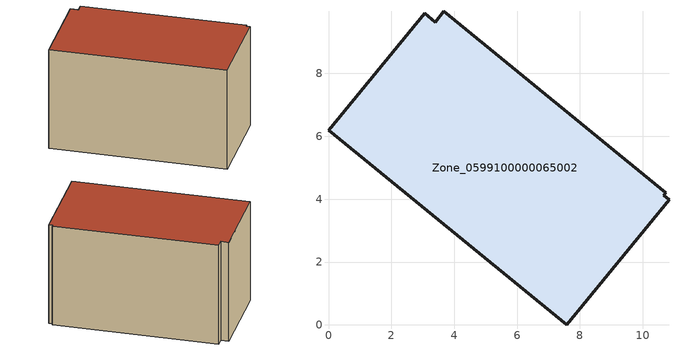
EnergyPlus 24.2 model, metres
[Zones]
Zone_0599100000065002
 floor ground (C_G): 3.67,9.98 10.73,4.2 10.66,4.13 10.83,3.98 7.58,0 0,6.19 3.06,9.92 3.39,9.63 z0
 wall outside (C_F): 7.58,0 10.83,3.98 10.66,4.13 10.73,4.2 3.67,9.98 3.39,9.63 3.06,9.92 0,6.19 7.58,0 z0:5.93
 roof outside (C_R): 10.73,4.2 3.67,9.98 3.39,9.63 3.06,9.92 0,6.19 7.58,0 10.83,3.98 10.66,4.13 z5.93
[BUILDING]
Pand.0599100000065002: North Axis=0; Terrain=City; Loads Convergence Tolerance Value=0.04; Temperature Convergence Tolerance Value=0.4; Solar Distribution=FullExterior; Maximum Number of Warmup Days=25; Minimum Number of Warmup Days=1
[Site:Location]
Rotterdam.The.Hague.AP_ZH_NLD Design_Conditions: Latitude=51.96; Longitude=4.45; Time Zone=1; Elevation=-4.5
[SITE:GROUNDTEMPERATURE:BUILDINGSURFACE]
18, 18, 18, 18, 18, 18, 18, 18, 18, 18, 18, 18
[MATERIAL] Thermal Absorptance=0.9; Solar Absorptance=0.7; Visible Absorptance=0.7
Name | Roughness | Thickness | Conductivity | Density | Specific Heat
G.TC.1946 | MediumSmooth | 0.15 | 1 | 540 | 1210
F.TC.1946 | Rough | 0.3 | 0.857143 | 1920 | 840
R.TC.1946 | MediumRough | 0.2 | 0.909091 | 1500 | 1000
[CONSTRUCTION]
C_G: G.TC.1946
C_F: F.TC.1946
C_R: R.TC.1946
[ZONE]
Zone_0599100000065002: Type=1; Multiplier=1; Ceiling Height=Autocalculate; Volume=Autocalculate; Floor Area=autocalculate; Part of Total Floor Area=Yes
[ZONEINFILTRATION:DESIGNFLOWRATE]
Infil_Zone_0599100000065002: Zone or ZoneList or Space or SpaceList=Zone_0599100000065002; Schedule=AlwaysOn; Design Flow Rate Calculation Method=Flow/Area; Flow Rate per Floor Area=0.003; Constant Term Coefficient=1; Temperature Term Coefficient=0; Velocity Term Coefficient=0; Velocity Squared Term Coefficient=0
[HVACTEMPLATE:ZONE:IDEALLOADSAIRSYSTEM]
Zone_0599100000065002: Maximum Heating Supply Air Temperature=50; Minimum Cooling Supply Air Temperature=13; Maximum Heating Supply Air Humidity Ratio=0.0156; Minimum Cooling Supply Air Humidity Ratio=0.0077; Heating Limit=NoLimit; Cooling Limit=NoLimit; Dehumidification Control Type=ConstantSensibleHeatRatio; Cooling Sensible Heat Ratio=0.7; Dehumidification Setpoint=60; Humidification Control Type=None; Humidification Setpoint=30; Outdoor Air Method=None; Outdoor Air Flow Rate per Person=0.00944; Outdoor Air Flow Rate per Zone Floor Area=0; Outdoor Air Flow Rate per Zone=0; Demand Controlled Ventilation Type=None; Outdoor Air Economizer Type=NoEconomizer; Heat Recovery Type=None; Sensible Heat Recovery Effectiveness=0.7; Latent Heat Recovery Effectiveness=0.65
[ZONECONTROL:THERMOSTAT]
ThermostatControl_Zone_0599100000065002: Zone or ZoneList=Zone_0599100000065002; Control Type Schedule=DualSetpointControlType; Control 1=Thermostat_Zone_0599100000065002; Temperature Difference Between Cutout And Setpoint=0
[THERMOSTATSETPOINT:DUALSETPOINT]
Thermostat_Zone_0599100000065002: Heating Setpoint Temperature Schedule=HeatingSetpoint_Zone_0599100000065002; Cooling Setpoint Temperature Schedule=CoolingSetpoint_Zone_0599100000065002
[SCHEDULE:COMPACT]
HeatingSetpoint_Zone_0599100000065002: Through: 12/31, For: AllDays, Until: 24:00, 21
CoolingSetpoint_Zone_0599100000065002: Through: 12/31, For: AllDays, Until: 24:00, 24
DualSetpointControlType: Through: 12/31, For: AllDays, Until: 24:00, 4
AlwaysOn: Through: 12/31, For: AllDays, Until: 24:00, 1
